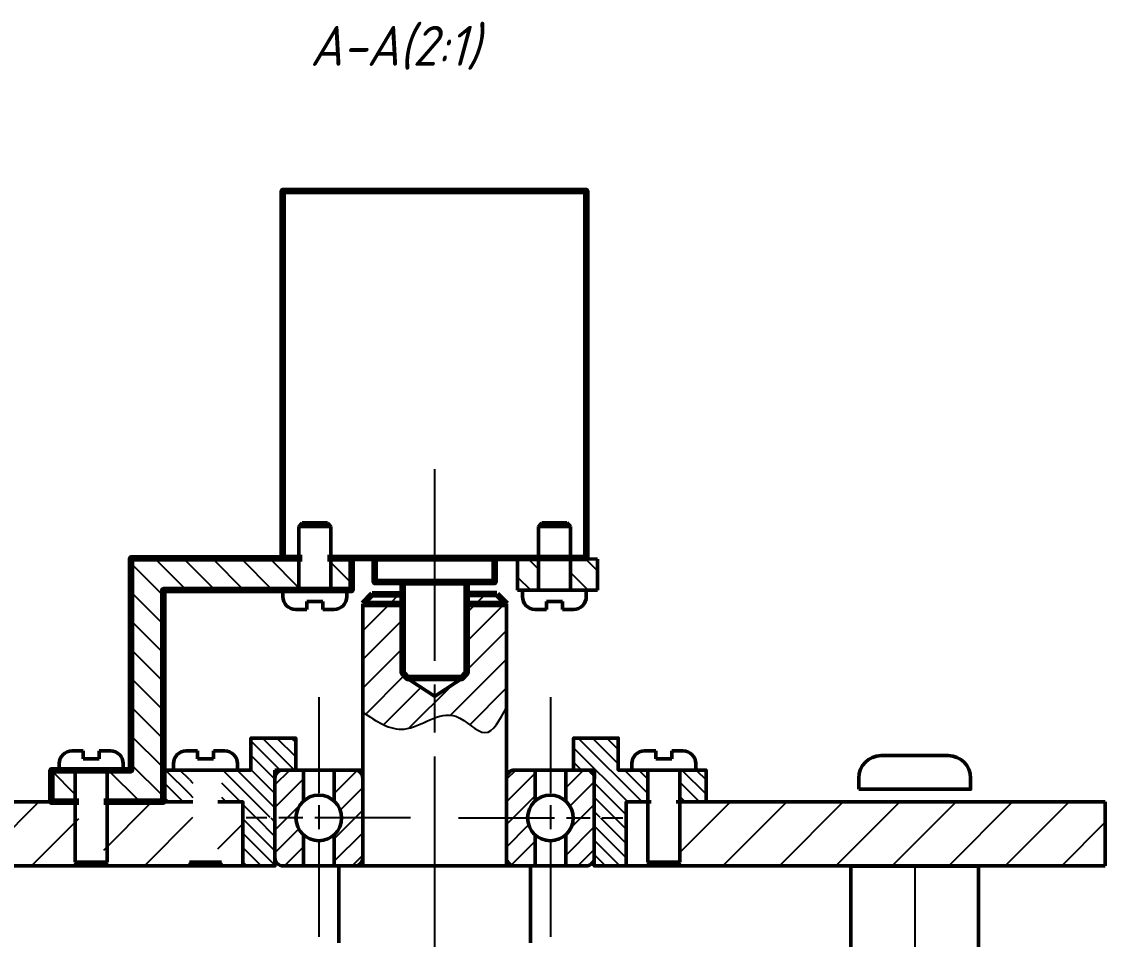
# Model space of a CAD drawing. Header units: millimetres. Extents: x 0 to 841, y -77 to 853.
# Drawn here: x 430.2 to 498.1, y 390.2 to 447.7 of the extents above; entities that cross this region are included whole.
import ezdxf

# ---------------------------------------------------------------- set-up
doc = ezdxf.new("R2010")
doc.units = ezdxf.units.MM
doc.linetypes.add('AM_ISO08W050', pattern=[18, 12, -1.5, 3, -1.5])
doc.linetypes.add('AM_ISO08W050x2', pattern=[9, 6, -0.75, 1.5, -0.75])
for name, color, linetype, lineweight in [('AM_0', 7, 'Continuous', 50), ('AM_7', 4, 'AM_ISO08W050', 25), ('AM_8', 1, 'Continuous', 25), ('основные', 7, 'Continuous', 50), ('оч жирные', 7, 'Continuous', 140), ('тонкие', 2, 'Continuous', 25)]:
    doc.layers.add(name, color=color, linetype=linetype, lineweight=lineweight)
doc.styles.get("Standard").update_dxf_attribs({"font": 'geniso.shx', "oblique": 15})
pattern_1 = [(45, (199.460975561205, 148.4403361132412), (-0.8980256121069154, 0.8980256121069154), [])]
pattern_2 = [(135, (199.460975561205, 148.4403361132412), (-0.4490128060534577, -0.4490128060534577), [])]
pattern_3 = [(45, (0, 72.60551625072651), (-0.7071067811865476, 0.7071067811865476), [])]

msp = doc.modelspace()

# ---------------------------------------------------------------- hatches: boundary and pattern name
at = {"layer": 'AM_8'}
h = msp.add_hatch(dxfattribs=at)
h.set_pattern_fill('ANSI31', color=256, scale=0.4, angle=90, style=0)
h.set_pattern_definition([(135, (199.460975561205, 148.4403361132412), (-0.8980256121069154, -0.8980256121069154), [])])
h.paths.add_polyline_path([(462.5609755612047, 414.0633741624937), (461.260975561206, 414.0633741624937), (461.2609755612061, 412.0633741624937), (462.5609755612047, 412.0633741624937)], flags=0)
h.paths.add_polyline_path([(433.5609755612046, 400.8098578900189), (432.5609755612046, 400.8098578900189), (432.0609755612047, 400.8098578900189), (432.0609755612047, 398.8098578900189), (433.5609755612046, 398.8098578900189)], flags=0)
h.paths.add_polyline_path([(449.5609755612047, 412.0922416759532), (449.6109755612047, 412.0633741624937), (450.8609755612047, 412.0633741624937), (450.8609755612047, 414.0633741624937), (449.5609755612047, 414.0633741624937)], flags=0)
h.paths.add_polyline_path([(447.5109755612046, 412.0633741624937), (447.5609755612047, 412.0922416759532), (447.5609755612047, 414.0633741624937), (437.0609755612047, 414.0633741624937), (437.0609755612046, 412.0633741624938), (437.0609755612046, 400.8098578900189), (435.5609755612046, 400.8098578900189), (435.5609755612046, 398.8098578900189), (439.0609755612047, 398.8098578900189), (439.0609755612047, 412.0633741624939)], flags=0)
h.paths.add_polyline_path([(466.2609755612061, 414.0019526626053), (464.5609755612047, 414.0564354196067), (464.5609755612047, 412.0633741624937), (466.2609755612061, 412.0633741624937)], flags=0)
edge = h.paths.add_edge_path(flags=0)
edge.add_line((449.5609755612047, 412.0922416759532), (449.6109755612047, 412.0633741624937))
edge.add_line((449.5609755612047, 412.0922416759532), (449.5609755612047, 412.0633741624937))
edge.add_line((449.5609755612047, 412.0633741624937), (449.6109755612047, 412.0633741624937))
edge = h.paths.add_edge_path(flags=0)
edge.add_line((447.5109755612046, 412.0633741624937), (447.5609755612047, 412.0922416759532))
edge.add_line((447.5109755612046, 412.0633741624937), (447.5609755612047, 412.0633741624937))
edge.add_line((447.5609755612047, 412.0633741624937), (447.5609755612047, 412.0922416759532))
edge = h.paths.add_edge_path(flags=0)
edge.add_line((449.5609755612047, 412.0922416759532), (449.6109755612047, 412.0633741624937))
edge.add_line((449.5609755612047, 412.0922416759532), (449.5609755612047, 412.0633741624937))
edge.add_line((449.5609755612047, 412.0633741624937), (449.6109755612047, 412.0633741624937))
edge = h.paths.add_edge_path(flags=0)
edge.add_line((447.5109755612046, 412.0633741624937), (447.5609755612047, 412.0922416759532))
edge.add_line((447.5109755612046, 412.0633741624937), (447.5609755612047, 412.0633741624937))
edge.add_line((447.5609755612047, 412.0633741624937), (447.5609755612047, 412.0922416759532))
h = msp.add_hatch(dxfattribs=at)
h.set_pattern_fill('ANSI31', color=256, scale=0.4)
h.set_pattern_definition(pattern_1)
h.paths.add_polyline_path([(459.9609755612046, 411.8098578900189), (458.0609755612047, 411.8098578900189), (458.0609755612048, 411.2098578900188), (460.5609755612047, 411.2098578900188)])
h.paths.add_polyline_path([(454.0609755612047, 411.809857890015), (452.1609755612046, 411.8098578900189), (451.5609755612047, 411.2098578900188), (454.0609755612048, 411.2098578900188)])
h = msp.add_hatch(dxfattribs=at)
h.set_pattern_fill('ANSI31', color=256, scale=0.4)
h.set_pattern_definition(pattern_1)
edge = h.paths.add_edge_path()
edge.add_spline(control_points=[(456.0609755612047, 404.0703630654667), (456.5095931484792, 404.236668263497), (457.6346412006166, 404.4633455746625), (459.3278777310176, 402.356284087636), (460.1498859194861, 403.9531163425859), (460.5609755612047, 404.7516986545154)], knot_values=[4.764315135971899, 4.764315135971899, 4.764315135971899, 4.764315135971899, 6.139018390817954, 8.2290927906123, 10.32003743882193, 10.32003743882193, 10.32003743882193, 10.32003743882193], degree=3, periodic=0)
edge.add_line((460.5609755612047, 404.7516986545154), (460.5609755612047, 411.2098578900188))
edge.add_line((460.5609755612047, 411.2098578900188), (458.0609755612048, 411.2098578900188))
edge.add_line((458.0609755612048, 411.2098578900188), (458.060975561206, 406.8633741624937))
edge.add_line((458.060975561206, 406.8633741624937), (458.060975561206, 406.7333069331767))
edge.add_line((458.060975561206, 406.7333069331767), (456.0609755612047, 405.4086736241085))
edge.add_line((456.0609755612047, 405.4086736241085), (456.0609755612047, 404.0703630654667))
edge = h.paths.add_edge_path()
edge.add_spline(control_points=[(451.5609755612047, 404.4406290981022), (452.4084983129659, 403.8623335191796), (453.8527195665054, 402.8768888639506), (455.4185999704233, 403.832230627361), (456.0609755612047, 404.0703630654667)], knot_values=[0, 0, 0, 0, 2.795877338323709, 4.764315135971899, 4.764315135971899, 4.764315135971899, 4.764315135971899], degree=3, periodic=0)
edge.add_line((456.0609755612047, 404.0703630654666), (456.0609755612047, 405.4086736241204))
edge.add_line((456.0609755612047, 405.4086736241204), (454.060975561206, 406.7333069331767))
edge.add_line((454.060975561206, 406.7333069331767), (454.0609755612095, 408.5633741624903))
edge.add_line((454.0609755612095, 408.5633741624903), (454.0609755612056, 411.2098578900188))
edge.add_line((454.0609755612056, 411.2098578900188), (451.5609755612047, 411.2098578900188))
edge.add_line((451.5609755612047, 411.2098578900188), (451.5609755612047, 404.4406290981022))
h = msp.add_hatch(dxfattribs=at)
h.set_pattern_fill('ANSI31', color=256, scale=0.2, angle=90, style=0)
h.set_pattern_definition(pattern_2)
h.paths.add_polyline_path([(440.9274819121658, 400.8098578900189), (439.0609755612047, 400.8098578900189), (439.0609755612047, 398.8098578900189), (440.9274819121658, 398.8098578900189)])
h.paths.add_polyline_path([(446.0609755612047, 400.3098578900189, -0.4142135623731056), (446.5609755612047, 400.8098578900189), (447.3609755612047, 400.8098578900189), (447.3609755612047, 402.8098578900189), (444.5609755612047, 402.8098578900189), (444.5609755612047, 400.8098578900189), (444.0609755612047, 400.8098578900189), (442.7109755612197, 400.8098578900189), (442.7109755612197, 398.8098578900189), (444.0609755612047, 398.8098578900189), (444.0609755612047, 397.8630717126972), (446.0609755612046, 397.8630717126972)])
h.paths.add_polyline_path([(440.7109755612197, 400.8098578900189), (439.0609755612047, 400.8098578900189), (439.0609755612047, 398.8098578900189), (440.7109755612197, 398.8098578900189)], flags=16)
h.paths.add_polyline_path([(446.0609755612046, 397.8098578900189), (444.0609755612047, 397.8098578900189), (444.0609755612047, 394.8098578900189), (446.0609755612046, 394.8098578900189)])
h.paths.add_polyline_path([(469.4109755611896, 400.8098578900189), (468.0609755612047, 400.8098578900189), (467.5609755612047, 400.8098578900189), (467.5609755612047, 402.8098578900189), (464.7609755612046, 402.8098578900189), (464.7609755612046, 400.8098578900189), (465.5609755612047, 400.8098578900189, -0.4142135623730951), (466.0609755612047, 400.3098578900189), (466.0609755612047, 397.8630717126972), (468.0609755612047, 397.8630717126972), (468.0609755612047, 398.8098578900189), (469.4109755611896, 398.8098578900189)])
h.paths.add_polyline_path([(473.0609755612047, 400.8098578900189), (471.4109755611896, 400.8098578900189), (471.4109755611896, 398.8098578900189), (473.0609755612047, 398.8098578900189)])
h.paths.add_polyline_path([(468.0609755612047, 397.8098578900189), (466.0609755612047, 397.8098578900189), (466.0609755612047, 394.8098578900189), (468.0609755612047, 394.8098578900189)])
h = msp.add_hatch(dxfattribs=at)
h.set_pattern_fill('ANSI31', color=256, scale=0.2, angle=90, style=0)
h.set_pattern_definition(pattern_2)
h.paths.add_polyline_path([(439.7109755612197, 400.8098578900189), (439.0609755612047, 400.8098578900189), (439.0609755612047, 398.8098578900189), (440.7109755612197, 398.8098578900189), (440.7109755612197, 400.8098578900189)])
h = msp.add_hatch(dxfattribs=at)
h.set_pattern_fill('_U', color=256, angle=45, style=0, pattern_type=0)
h.set_pattern_definition(pattern_3)
edge = h.paths.add_edge_path()
edge.add_line((446.5609755612047, 394.8098578900188), (447.8539755612047, 394.8098578900189))
edge.add_line((447.8539755612047, 394.8098578900189), (447.8539755612047, 396.7472897745552))
edge.add_arc((448.8109755612047, 397.8098578900189), 1.429999999999985, 132.0077229335649, 227.9922770664336, ccw=False)
edge.add_line((447.8539755612047, 398.8724260054826), (447.8539755612047, 400.8098578900189))
edge.add_line((447.8539755612047, 400.8098578900189), (446.5609755612047, 400.8098578900189))
edge.add_arc((446.5609755612047, 400.3098578900189), 0.5, 90, 180.0000000000065)
edge.add_line((446.0609755612047, 400.3098578900188), (446.0609755612046, 395.3098578900188))
edge.add_arc((446.5609755612046, 395.3098578900189), 0.5, 180.0000000000065, 270.0000000000065)
h = msp.add_hatch(dxfattribs=at)
h.set_pattern_fill('_U', color=256, angle=45, style=0, pattern_type=0)
h.set_pattern_definition(pattern_3)
edge = h.paths.add_edge_path()
edge.add_line((451.0609755612047, 400.8098578900189), (449.7679755612047, 400.8098578900189))
edge.add_line((449.7679755612047, 400.8098578900189), (449.7679755612047, 398.8724260054825))
edge.add_arc((448.8109755612047, 397.8098578900189), 1.429999999999985, -47.99227706643512, 47.99227706643359, ccw=False)
edge.add_line((449.7679755612047, 396.7472897745552), (449.7679755612047, 394.8098578900189))
edge.add_line((449.7679755612047, 394.8098578900189), (451.0609755612047, 394.8098578900189))
edge.add_arc((451.0609755612047, 395.3098578900189), 0.5, 269.9999999999935, 359.9999999999935)
edge.add_line((451.5609755612047, 395.3098578900188), (451.5609755612046, 400.3098578900189))
edge.add_arc((451.0609755612046, 400.3098578900189), 0.5, 6.513775987637282e-12, 89.99999999999349)
h = msp.add_hatch(dxfattribs=at)
h.set_pattern_fill('_U', color=256, angle=45, style=0, pattern_type=0)
h.set_pattern_definition(pattern_3)
edge = h.paths.add_edge_path()
edge.add_arc((461.0609755612047, 400.3098578900189), 0.4999999999999432, 90.00000000000652, 180.0000000000065)
edge.add_line((460.5609755612047, 400.3098578900189), (460.5609755612047, 395.3098578900189))
edge.add_arc((461.0609755612047, 395.3098578900189), 0.5, 180, 270)
edge.add_line((461.0609755612047, 394.8098578900188), (462.3539755612047, 394.8098578900189))
edge.add_line((462.3539755612047, 394.8098578900189), (462.3539755612047, 396.7472897745552))
edge.add_arc((463.3109755612047, 397.8098578900189), 1.430000000000027, 132.0077229335664, 227.9922770664351, ccw=False)
edge.add_line((462.3539755612047, 398.8724260054825), (462.3539755612047, 400.8098578900189))
edge.add_line((462.3539755612047, 400.8098578900189), (461.0609755612047, 400.8098578900189))
h = msp.add_hatch(dxfattribs=at)
h.set_pattern_fill('_U', color=256, angle=45, style=0, pattern_type=0)
h.set_pattern_definition(pattern_3)
edge = h.paths.add_edge_path()
edge.add_line((464.2679755612047, 396.7472897745552), (464.2679755612047, 394.8098578900189))
edge.add_line((464.2679755612047, 394.8098578900189), (465.5609755612047, 394.8098578900188))
edge.add_arc((465.5609755612047, 395.3098578900189), 0.5000000000000568, 269.9999999999935, 359.9999999999935)
edge.add_line((466.0609755612048, 395.3098578900188), (466.0609755612047, 400.3098578900188))
edge.add_arc((465.5609755612046, 400.3098578900188), 0.5000000000000568, 0, 89.99999999999349)
edge.add_line((465.5609755612047, 400.8098578900189), (464.2679755612047, 400.8098578900189))
edge.add_line((464.2679755612047, 400.8098578900189), (464.2679755612047, 398.8724260054826))
edge.add_arc((463.3109755612047, 397.8098578900189), 1.430000000000027, -47.99227706643512, 47.99227706643512, ccw=False)
h = msp.add_hatch(dxfattribs=at)
h.set_pattern_fill('_U', color=256, scale=2.5, angle=45, style=0, pattern_type=0)
h.set_pattern_definition([(45, (199.460975561205, 198.8098578900189), (-1.767766952966369, 1.767766952966369), [])])
edge = h.paths.add_edge_path(flags=0)
edge.add_line((442.4944692102736, 394.8098578900189), (442.4944692102736, 398.8098578900189))
edge.add_line((444.0609755612047, 398.8098578900189), (442.4944692102736, 398.8098578900189))
edge.add_line((444.0609755612047, 394.8098578900189), (444.0609755612047, 398.8098578900189))
edge.add_line((442.4944692102736, 394.8098578900189), (444.0609755612047, 394.8098578900189))
edge = h.paths.add_edge_path(flags=0)
edge.add_line((435.3444692102585, 394.8098578900189), (435.3444692102585, 398.8098578900189))
edge.add_line((440.9274819121658, 398.8098578900189), (435.3444692102585, 398.8098578900189))
edge.add_line((440.9274819121658, 398.8098578900189), (440.9274819121658, 394.8098578900189))
edge.add_line((435.3444692102585, 394.8098578900189), (440.9274819121658, 394.8098578900189))
edge = h.paths.add_edge_path(flags=0)
edge.add_line((433.7774819121507, 398.8098578900189), (433.7774819121507, 394.8098578900189))
edge.add_line((423.060975561205, 394.8098578900189), (433.7774819121507, 394.8098578900189))
edge.add_line((423.060975561205, 398.8098578900189), (423.060975561205, 394.8098578900189))
edge.add_line((433.7774819121507, 398.8098578900189), (423.060975561205, 398.8098578900189))
edge = h.paths.add_edge_path(flags=0)
edge.add_line((440.9274819121658, 398.8098578900189), (440.9274819121658, 394.8098578900189))
edge.add_line((442.4944692102736, 398.8098578900189), (440.9274819121658, 398.8098578900189))
edge.add_line((442.4944692102736, 394.8098578900189), (442.4944692102736, 398.8098578900189))
edge.add_line((440.9274819121658, 394.8098578900189), (442.4944692102736, 394.8098578900189))
edge = h.paths.add_edge_path(flags=0)
edge.add_line((433.7774819121507, 398.8098578900189), (433.7774819121507, 394.8098578900189))
edge.add_line((435.3444692102585, 398.8098578900189), (433.7774819121507, 398.8098578900189))
edge.add_line((435.3444692102585, 394.8098578900189), (435.3444692102585, 398.8098578900189))
edge.add_line((433.7774819121507, 394.8098578900189), (435.3444692102585, 394.8098578900189))
edge = h.paths.add_edge_path(flags=0)
edge.add_line((440.9274819121658, 398.8098578900189), (440.9274819121658, 394.8098578900189))
edge.add_line((442.4944692102736, 398.8098578900189), (440.9274819121658, 398.8098578900189))
edge.add_line((442.4944692102736, 394.8098578900189), (442.4944692102736, 398.8098578900189))
edge.add_line((440.9274819121658, 394.8098578900189), (442.4944692102736, 394.8098578900189))
edge = h.paths.add_edge_path(flags=0)
edge.add_line((433.7774819121507, 398.8098578900189), (433.7774819121507, 394.8098578900189))
edge.add_line((435.3444692102585, 398.8098578900189), (433.7774819121507, 398.8098578900189))
edge.add_line((435.3444692102585, 394.8098578900189), (435.3444692102585, 398.8098578900189))
edge.add_line((433.7774819121507, 394.8098578900189), (435.3444692102585, 394.8098578900189))
h = msp.add_hatch(dxfattribs=at)
h.set_pattern_fill('_U', color=256, scale=2.5, angle=45, style=0, pattern_type=0)
h.set_pattern_definition([(45, (199.460975561205, 148.4403361132412), (-1.767766952966369, 1.767766952966369), [])])
h.paths.add_polyline_path([(471.4109755611896, 395.0367005989573), (471.1944692102435, 394.8098578900189), (498.0609755612047, 394.8098578900189), (498.0609755612047, 398.8098578900189), (471.4109755611896, 398.8098578900189)])

# ---------------------------------------------------------------- linework, layer by layer
at = {"layer": 'AM_0'}
for p, q in [((450.0609755612047, 394.8098578900189), (450.0609755612047, 389.9984334673212)), ((462.0609755612047, 394.8098578900189), (462.0609755612047, 389.9984334673212))]:
    msp.add_line(p, q, dxfattribs=at)
at = {"layer": 'AM_7'}
for p, q in [((456.0609755612047, 419.6536098187582), (456.0527721855641, 227.0286857789417)), ((486.1240966575006, 394.8098578900189), (486.1240966575006, 386.5598578900189))]:
    msp.add_line(p, q, dxfattribs=at)
at = {"layer": 'AM_7', "linetype": 'AM_ISO08W050x2'}
for p, q in [((448.8109755612047, 405.3628932894984), (448.8109755612047, 390.363250135896)), ((463.3109755612047, 405.3628932894984), (463.3109755612047, 390.363250135896)), ((463.3109755612047, 405.3628932894984), (463.3109755612047, 390.363250135896)), ((454.5609755612047, 397.8098578900189), (444.2645196878071, 397.8098578900189)), ((456.0609755612047, 397.8098578900189), (456.0609755612047, 383.5598578900189)), ((457.5609755612047, 397.8098578900189), (467.8574314346022, 397.8098578900189))]:
    msp.add_line(p, q, dxfattribs=at)
at = {"layer": 'основные'}
for p, q in [((447.7774819121507, 416.2771895890191), (447.5609755612047, 416.0633741624937)), ((447.5609755612047, 412.0633741624937), (447.5609755612047, 416.0633741624937)), ((447.5609755612047, 416.0633741624937), (449.5609755612047, 416.0633741624937)), ((449.3444692102586, 416.2771895890191), (447.7774819121507, 416.2771895890191)), ((449.5609755612047, 416.0633741624937), (449.3444692102586, 416.2771895890191)), ((449.5609755612047, 416.0633741624937), (449.5609755612047, 412.0633741624937)), ((462.7774819121507, 416.2771895890191), (462.5609755612047, 416.0633741624937)), ((462.5609755612047, 412.0633741624937), (462.5609755612047, 416.0633741624937)), ((462.5609755612047, 416.0633741624937), (464.5609755612047, 416.0633741624937)), ((464.3444692102586, 416.2771895890191), (462.7774819121507, 416.2771895890191)), ((464.5609755612047, 416.0633741624937), (464.3444692102586, 416.2771895890191)), ((464.5609755612047, 416.0633741624937), (464.5609755612047, 412.0633741624937)), ((456.060975561206, 414.0633741624937), (461.260975561206, 414.0633741624937)), ((461.260975561206, 414.0633741624937), (461.2609755612061, 412.0633741624937)), ((466.2609755612061, 414.0019526626053), (464.3444692102585, 414.0633741624937)), ((466.2609755612061, 412.0633741624937), (466.2609755612061, 414.0019526626053)), ((461.2609755612061, 412.0633741624937), (466.2609755612061, 412.0633741624937)), ((449.0609755612047, 411.3633741624938), (448.0609755612047, 411.3633741624938)), ((448.0609755612047, 411.3633741624938), (448.0609755612047, 410.8633741624938)), ((449.0609755612047, 410.8633741624938), (449.0609755612047, 411.3633741624938)), ((464.0609755612047, 411.3633741624938), (463.0609755612047, 411.3633741624938)), ((463.0609755612047, 411.3633741624938), (463.0609755612047, 410.8633741624938)), ((464.0609755612047, 410.8633741624938), (464.0609755612047, 411.3633741624938)), ((451.5609755612047, 394.8098578900189), (451.5609755612047, 411.2098578900188)), ((460.5609755612047, 394.8098578900189), (460.5609755612047, 411.2098578900188)), ((454.060975561206, 406.7333069331767), (454.060975561206, 406.8633741624936)), ((456.0603750695299, 405.42329065613), (454.060975561206, 406.7333069331767)), ((456.0609755612137, 405.4229439620948), (458.060975561206, 406.7333069331767)), ((458.060975561206, 406.8633741624937), (458.060975561206, 406.7333069331767)), ((447.3609755612047, 402.8098578900189), (447.3609755612047, 400.8098578900189)), ((434.0609755612046, 402.0098578900188), (434.0609755612046, 401.5098578900188)), ((435.0609755612046, 401.5098578900188), (435.0609755612046, 402.0098578900188)), ((441.2109755612197, 401.5098578900188), (441.2109755612197, 402.0098578900188)), ((442.2109755612197, 402.0098578900188), (442.2109755612197, 401.5098578900188)), ((469.9109755611896, 402.0098578900188), (469.9109755611896, 401.5098578900188)), ((470.9109755611896, 401.5098578900188), (470.9109755611896, 402.0098578900188)), ((434.0609755612046, 401.5098578900188), (435.0609755612046, 401.5098578900188)), ((442.2109755612197, 401.5098578900188), (441.2109755612197, 401.5098578900188)), ((469.9109755611896, 401.5098578900188), (470.9109755611896, 401.5098578900188)), ((433.5609755612046, 395.0367005989573), (433.5609755612046, 400.8098578900189)), ((435.5609755612046, 395.0367005989573), (435.5609755612046, 400.8098578900189)), ((446.0609755612046, 400.3098578900189), (446.0609755612047, 400.8098578900189)), ((446.0609755612047, 400.8098578900189), (446.5609755612047, 400.8098578900189)), ((446.5609755612047, 400.8098578900189), (451.5609755612047, 400.8098578900189)), ((449.7679755612047, 400.8098578900189), (446.5609755612047, 400.8098578900189)), ((447.8539755612047, 400.8098578900189), (447.8539755612047, 398.8724260054826)), ((449.7679755612047, 400.8098578900189), (449.7679755612047, 398.8724260054825)), ((462.3539755612047, 400.8098578900189), (462.3539755612047, 398.8724260054825)), ((464.2679755612047, 400.8098578900189), (464.2679755612047, 398.8724260054826)), ((465.5609755612047, 400.8098578900189), (466.0638683935841, 400.8098578900189)), ((466.0638683935841, 400.8098578900189), (466.0638683935841, 400.2605661440556)), ((469.4109755611896, 400.8098578900189), (469.4109755611896, 395.0367005989573)), ((471.4109755611896, 395.0367005989573), (471.4109755611896, 400.8098578900189)), ((446.0609755612047, 400.3098578900189), (446.0609755612047, 398.8098578900189)), ((427.660975561205, 398.8098578900189), (433.7774819121507, 398.8098578900189)), ((435.3444692102585, 398.8098578900189), (440.9274819121658, 398.8098578900189)), ((444.0609755612047, 398.8098578900189), (442.4944692102586, 398.8098578900189)), ((444.0609755612047, 394.8098578900189), (444.0609755612047, 398.8098578900189)), ((468.0609755612047, 398.8098578900189), (468.0609755612047, 394.8098578900189)), ((468.0609755612047, 398.8098578900189), (469.6274819121357, 398.8098578900189)), ((469.6274819121357, 398.8098578900189), (468.0609755612047, 398.8098578900189)), ((472.8444692102585, 398.8098578900189), (471.1944692102435, 398.8098578900189)), ((471.1944692102435, 398.8098578900189), (471.2774819121508, 398.8098578900189)), ((478.3444692102586, 398.8098578900189), (472.8444692102585, 398.8098578900189)), ((498.0609755612047, 398.8098578900189), (478.3444692102586, 398.8098578900189)), ((498.0609755612047, 394.8098578900189), (498.0609755612047, 398.8098578900189)), ((447.8539755612047, 396.7472897745552), (447.8539755612047, 394.8098578900189)), ((449.7679755612047, 396.7472897745552), (449.7679755612047, 394.8098578900189)), ((462.3539755612047, 396.7472897745552), (462.3539755612047, 394.8098578900189)), ((464.2679755612047, 396.7472897745552), (464.2679755612047, 394.8098578900189)), ((433.5609755612046, 395.0367005989573), (435.5609755612046, 395.0367005989573)), ((433.5609755612046, 395.0367005989573), (433.7774819121507, 394.8098578900189)), ((435.3444692102585, 394.8098578900189), (435.5609755612046, 395.0367005989573)), ((442.7109755612197, 395.0367005989573), (440.7109755612197, 395.0367005989573)), ((440.9274819121658, 394.8098578900189), (440.7109755612197, 395.0367005989573)), ((442.7109755612197, 395.0367005989573), (442.4944692102736, 394.8098578900189)), ((469.4109755611896, 395.0367005989573), (471.4109755611896, 395.0367005989573)), ((469.4109755611896, 395.0367005989573), (469.6274819121357, 394.8098578900189)), ((471.1944692102435, 394.8098578900189), (471.4109755611896, 395.0367005989573)), ((423.060975561205, 394.8098578900189), (444.0609755612047, 394.8098578900189)), ((442.4944692102736, 394.8098578900189), (440.9274819121658, 394.8098578900189)), ((462.0609755612047, 394.8098578900189), (450.0609755612047, 394.8098578900189)), ((456.0609755612047, 394.8098578900189), (460.5609755612047, 394.8098578900189)), ((468.0609755612047, 394.8098578900189), (476.7774819121508, 394.8098578900189)), ((469.6274819121357, 394.8098578900189), (471.1944692102435, 394.8098578900189)), ((476.7774819121508, 394.8098578900189), (498.0609755612047, 394.8098578900189))]:
    msp.add_line(p, q, dxfattribs=at)
for points in [[(448.0609755612047, 410.8633741624938), (447.3609755612047, 410.8633741624938, -0.414213562373095), (446.5609755612047, 411.6633741624938), (446.5609755612047, 412.0633741624937), (450.5609755612047, 412.0633741624937), (450.5609755612047, 411.6633741624938, -0.414213562373095), (449.7609755612046, 410.8633741624938), (449.0609755612047, 410.8633741624938)], [(463.0609755612047, 410.8633741624938), (462.3609755612047, 410.8633741624938, -0.414213562373095), (461.5609755612047, 411.6633741624938), (461.5609755612047, 412.0633741624937), (465.5609755612047, 412.0633741624937), (465.5609755612047, 411.6633741624938, -0.414213562373095), (464.7609755612046, 410.8633741624938), (464.0609755612047, 410.8633741624938)], [(440.9274819121658, 398.8098578900189), (439.0609755612047, 398.8098578900189), (439.0609755612047, 400.8098578900189), (444.0609755612047, 400.8098578900189), (444.5609755612047, 400.8098578900189), (444.5609755612047, 402.8098578900189), (447.3609755612047, 402.8098578900189), (447.3609755612047, 400.8098578900189), (446.5609755612047, 400.8098578900189, 0.4142135623730825), (446.0609755612046, 400.3098578900189), (446.0609755612046, 394.8098578900189), (444.0609755612047, 394.8098578900189)], [(471.1944692102435, 398.8098578900189), (473.0609755612047, 398.8098578900189), (473.0609755612047, 400.8098578900189), (468.0609755612047, 400.8098578900189), (467.5609755612047, 400.8098578900189), (467.5609755612047, 402.8098578900189), (464.7609755612046, 402.8098578900189), (464.7609755612046, 400.8098578900189), (465.5609755612046, 400.8098578900189, -0.4142135623730825), (466.0609755612047, 400.3098578900189), (466.0609755612047, 394.8098578900189), (468.0609755612047, 394.8098578900189)], [(435.0609755612046, 402.0098578900188), (435.7609755612046, 402.0098578900188, -0.414213562373095), (436.5609755612046, 401.2098578900188), (436.5609755612046, 400.8098578900189), (432.5609755612046, 400.8098578900189), (432.5609755612046, 401.2098578900188, -0.414213562373095), (433.3609755612047, 402.0098578900188), (434.0609755612046, 402.0098578900188)], [(441.2109755612197, 402.0098578900188), (440.5109755612197, 402.0098578900188, 0.414213562373095), (439.7109755612197, 401.2098578900188), (439.7109755612197, 400.8098578900189), (443.7109755612197, 400.8098578900189), (443.7109755612197, 401.2098578900188, 0.414213562373095), (442.9109755612197, 402.0098578900188), (442.2109755612197, 402.0098578900188)], [(470.9109755611896, 402.0098578900188), (471.6109755611896, 402.0098578900188, -0.414213562373095), (472.4109755611896, 401.2098578900188), (472.4109755611896, 400.8098578900189), (468.4109755611896, 400.8098578900189), (468.4109755611896, 401.2098578900188, -0.414213562373095), (469.2109755611896, 402.0098578900188), (469.9109755611896, 402.0098578900188)], [(451.0609755612047, 394.8098578900189), (446.5609755612047, 394.8098578900188, -0.4142135623730692), (446.0609755612046, 395.3098578900188), (446.0609755612047, 400.3098578900188, -0.4142135623730552), (446.5609755612047, 400.8098578900189), (451.0609755612047, 400.8098578900189, -0.4142135623730951), (451.5609755612047, 400.3098578900189), (451.5609755612047, 395.3098578900189, -0.4142135623730951), (451.0609755612047, 394.8098578900189, -1.655741125145663)], [(461.0609755612047, 394.8098578900189), (465.5609755612047, 394.8098578900188, 0.4142135623730692), (466.0609755612047, 395.3098578900188), (466.0609755612047, 400.3098578900188, 0.4142135623730552), (465.5609755612047, 400.8098578900189), (461.0609755612047, 400.8098578900189, 0.4142135623730951), (460.5609755612047, 400.3098578900189), (460.5609755612047, 395.3098578900189, 0.4142135623730951), (461.0609755612047, 394.8098578900189, 1.655741125145663)]]:
    msp.add_lwpolyline(points, format="xyb", dxfattribs=at)
msp.add_lwpolyline([(482.6240966575006, 399.6098578900188), (482.6240966575006, 400.3098578900189, -0.414213562373095), (484.0240966575005, 401.7098578900188), (488.2240966575006, 401.7098578900188, -0.414213562373095), (489.6240966575006, 400.3098578900189), (489.6240966575006, 399.6098578900188)], format="xyb", close=True, dxfattribs=at)
for points in [[(433.7774819121507, 398.8098578900189), (432.0609755612047, 398.8098578900189)], [(439.0609755612047, 398.8098578900189), (437.0609755612047, 398.8098578900189), (435.3444692102585, 398.8098578900189)], [(446.0609755612046, 394.8098578900189), (444.0609755612047, 394.8098578900189), (444.0609755612047, 398.8098578900189), (442.4944692102736, 398.8098578900189)], [(466.0609755612047, 394.8098578900189), (468.0609755612047, 394.8098578900189), (468.0609755612047, 398.8098578900189), (469.6274819121357, 398.8098578900189)], [(473.0609755612047, 398.8098578900189), (475.0609755612047, 398.8098578900189), (476.7774819121508, 398.8098578900189)], [(478.3444692102586, 398.8098578900189), (480.0609755612047, 398.8098578900189)], [(482.1240966574995, 386.5598578900189), (482.1240966574995, 394.7961704086257), (490.1240966574995, 394.7961704086257), (490.1240966574995, 386.5598578900189)]]:
    msp.add_lwpolyline(points, dxfattribs=at)
for centre in [(448.8109755612047, 397.8098578900189), (463.3109755612047, 397.8098578900189)]:
    msp.add_circle(centre, 1.430000000000007, dxfattribs=at)
msp.add_arc((446.5609755612047, 400.3098578900189), 0.5, 90, 180, dxfattribs=at)
msp.add_arc((446.5609755612047, 400.3098578900189), 0.5, 90, 180, dxfattribs=at)
at = {"layer": 'оч жирные'}
for p, q in [((452.1609755612046, 411.8098578900189), (451.5609755612047, 411.2098578900188)), ((452.1609755612046, 411.8098578900189), (454.0609755612047, 411.809857890015)), ((459.9609755612046, 411.8098578900189), (458.0609755612047, 411.8098578900189)), ((459.9609755612046, 411.8098578900189), (460.5609755612047, 411.2098578900188)), ((451.5609755612047, 411.2098578900188), (454.0609755612059, 411.2098578900188)), ((458.0609755612058, 411.2098578900188), (460.5609755612047, 411.2098578900188))]:
    msp.add_line(p, q, dxfattribs=at)
for points in [[(447.7774819121507, 414.0633741624937), (446.560975561206, 414.0633741624937), (446.560975561206, 437.0633741624937), (465.560975561206, 437.0633741624937), (465.560975561206, 414.0633741624937), (449.3444692102586, 414.0633741624937)], [(433.7774819121507, 398.8098578900189), (432.0609755612047, 398.8098578900189), (432.0609755612047, 400.8098578900189), (437.0609755612046, 400.8098578900189), (437.0609755612046, 412.0633741624938), (437.0609755612047, 414.0633741624937), (447.7774819121507, 414.0633741624937)], [(449.3444692102586, 414.0633741624937), (450.8609755612047, 414.0633741624937), (450.8609755612047, 412.0633741624937), (439.0609755612047, 412.0633741624939), (439.0609755612047, 398.8098578900189), (435.3444692102585, 398.8098578900189)], [(454.0609755612047, 411.809857890015), (454.060975561206, 412.5633741624937), (458.060975561206, 412.5633741624937), (458.0609755612047, 411.8098578900227)], [(456.9449501574259, 406.5633741624937), (454.360975561206, 406.5633741624936), (454.060975561206, 406.8633741624936), (454.0609755612047, 411.8098578900189)], [(458.0609755612047, 411.8098578900227), (458.060975561206, 406.8633741624937), (457.760975561206, 406.5633741624937), (456.9449501574259, 406.5633741624937)]]:
    msp.add_lwpolyline(points, dxfattribs=at)
msp.add_lwpolyline([(452.310975561206, 414.0633741624937), (459.810975561206, 414.0633741624937), (459.810975561206, 412.5633741624937), (452.310975561206, 412.5633741624937)], close=True, dxfattribs=at)
at = {"layer": 'тонкие'}
msp.add_spline([(451.5609755612047, 404.4406290981022), (454.1454405386476, 403.374106303539), (457.3914789068399, 404.1739981769166), (459.2145957346681, 403.1519140175809), (460.5609755612047, 404.7516986545155)], degree=3, dxfattribs=at)

# ---------------------------------------------------------------- texts
at = {"layer": 'оч жирные', "insert": (448.2644209227022, 447.3964489471353), "char_height": 2.5, "attachment_point": 1}
msp.add_mtext('А-А(2:1)', dxfattribs=at)

doc.saveas('drawing.dxf')
